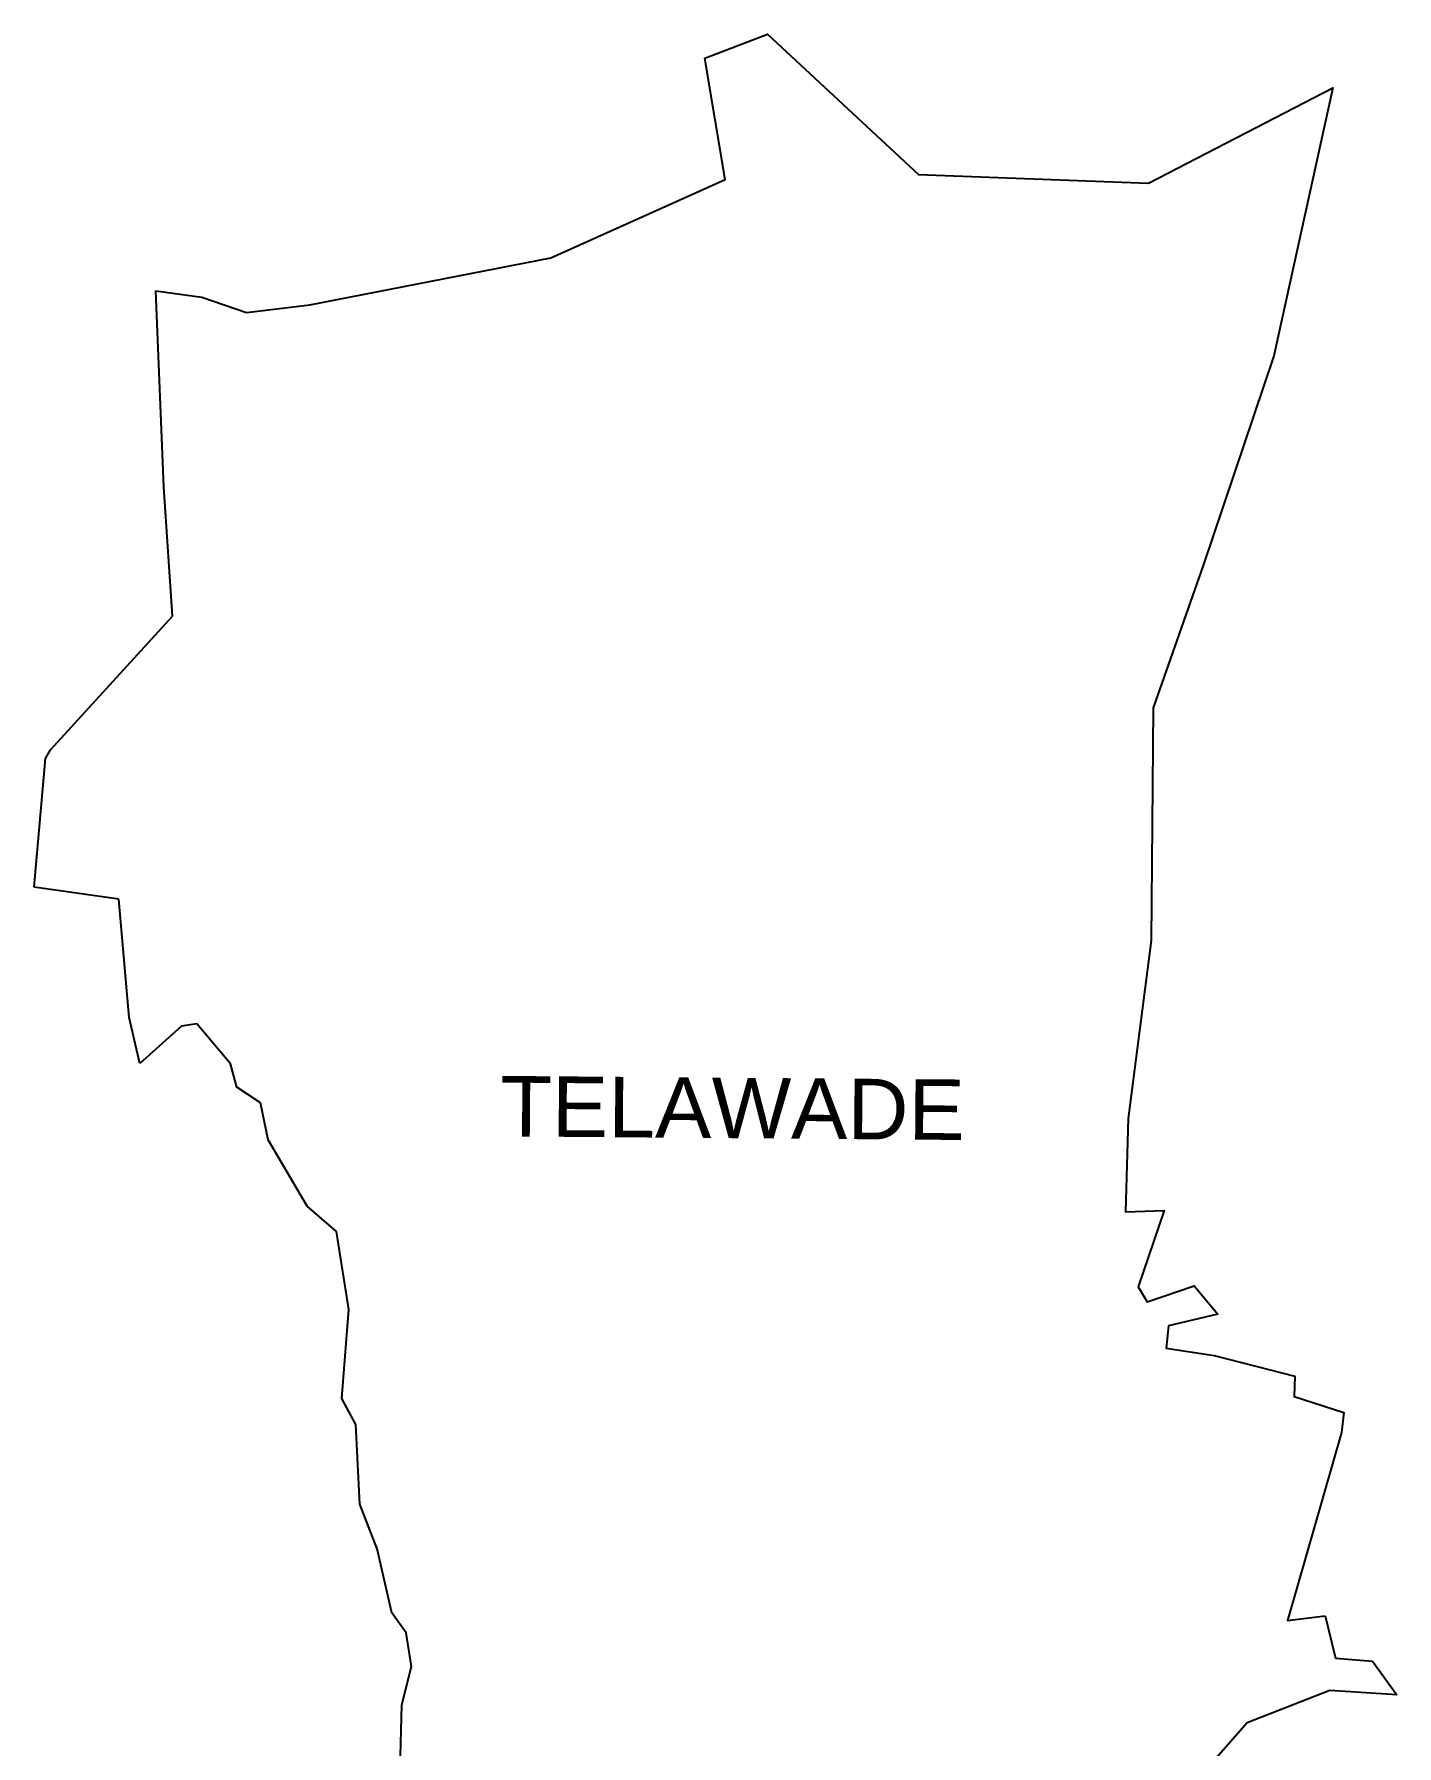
# Model space of a CAD drawing. Header units: metres. Extents: x 284839 to 287372, y 2026062 to 2031238.
# Drawn here: x 285310 to 287372, y 2028649 to 2031238 of the extents above; entities that cross this region are included whole.
import ezdxf

# ---------------------------------------------------------------- set-up
doc = ezdxf.new("R2010")
doc.units = ezdxf.units.M
doc.layers.add('village', color=3, linetype='Continuous')
doc.layers.add('VILLAGE NAME', color=250, linetype='Continuous')
doc.styles.get("Standard").update_dxf_attribs({"font": 'simplex.shx'})

msp = doc.modelspace()

# ---------------------------------------------------------------- linework, layer by layer
at = {"color": 3, "flags": 128}
msp.add_lwpolyline([(285494.2, 2030850.1), (285563.9, 2030840.5)], dxfattribs=at)
at = {"layer": 'village', "color": 3}
for p, q in [((285506.7, 2030553.6), (285494.2, 2030850.1)), ((285519.6, 2030358), (285506.7, 2030553.6)), ((285335.2, 2030155.6), (285519.6, 2030358)), ((285327.4, 2030142.4), (285335.2, 2030155.6)), ((285310.4, 2029948.2), (285327.4, 2030142.4)), ((285438.3, 2029929.9), (285310.4, 2029948.2)), ((285454.2, 2029750.8), (285438.3, 2029929.9)), ((285470, 2029681.4), (285454.2, 2029750.8)), ((285533.1, 2029737.7), (285470, 2029681.4)), ((285556.2, 2029741.3), (285533.1, 2029737.7)), ((285607.1, 2029680.9), (285556.2, 2029741.3)), ((285617.1, 2029645.3), (285607.1, 2029680.9)), ((285652.9, 2029622), (285617.1, 2029645.3)), ((285664.5, 2029566.1), (285652.9, 2029622)), ((285723.3, 2029465.3), (285664.5, 2029566.1)), ((285767.7, 2029427.4), (285723.3, 2029465.3)), ((285786.2, 2029309.1), (285767.7, 2029427.4)), ((285775.8, 2029174.8), (285786.2, 2029309.1)), ((285796.8, 2029135.1), (285775.8, 2029174.8)), ((285803.1, 2029014.8), (285796.8, 2029135.1)), ((285829.1, 2028947.2), (285803.1, 2029014.8)), ((285851.2, 2028850.4), (285829.1, 2028947.2)), ((285872.9, 2028820.4), (285851.2, 2028850.4)), ((287263.1, 2028846.1), (287279, 2028781.9)), ((285881.1, 2028769.2), (285872.9, 2028820.4)), ((287279, 2028781.9), (287334.6, 2028777.3)), ((287334.6, 2028777.3), (287371.6, 2028726.5)), ((285866.6, 2028711.3), (285881.1, 2028769.2)), ((287270.4, 2028733), (287145.4, 2028684.2)), ((287371.6, 2028726.5), (287270.4, 2028733)), ((285864.2, 2028614.6), (285866.6, 2028711.3)), ((287145.4, 2028684.2), (287080.4, 2028610.2))]:
    msp.add_line(p, q, dxfattribs=at)
msp.add_polyline3d([(285563.9, 2030840.5, 0), (285631.4, 2030817.4, 0), (285727.3, 2030828.7, 0), (286092, 2030899.8, 0), (286355.8, 2031018.2, 0), (286324.7, 2031202, 0), (286419.5, 2031238.1, 0), (286648.1, 2031026.2, 0), (286996.1, 2031012.7, 0), (287274.6, 2031156.8, 0), (287185.4, 2030751.5, 0), (287078.5, 2030434.4, 0), (287003, 2030219.5, 0), (286999.9, 2029867.5, 0), (286965.2, 2029598, 0), (286961, 2029457.2, 0), (287019.7, 2029459.1, 0), (286980.5, 2029343.7, 0), (286994.1, 2029321, 0), (287064.9, 2029345, 0), (287101, 2029302.1, 0), (287026, 2029284.5, 0), (287022.7, 2029250.6, 0), (287095.4, 2029239.7, 0), (287217.5, 2029208.2, 0), (287216.1, 2029177.9, 0), (287291.6, 2029153.7, 0), (287287.7, 2029123, 0), (287206.3, 2028839, 0), (287263.1, 2028846.1, 0)], dxfattribs=at)

# ---------------------------------------------------------------- texts
at = {"layer": 'VILLAGE NAME', "insert": (286015.9, 2029662.6), "char_height": 91.425, "attachment_point": 1, "rotation": 359.5442}
msp.add_mtext_dynamic_manual_height_columns('{\\fArial|b0|i0|c0|p34;TELAWADE}', width=782.682, gutter_width=457.1, heights=[0], dxfattribs=at)

doc.saveas('drawing.dxf')
